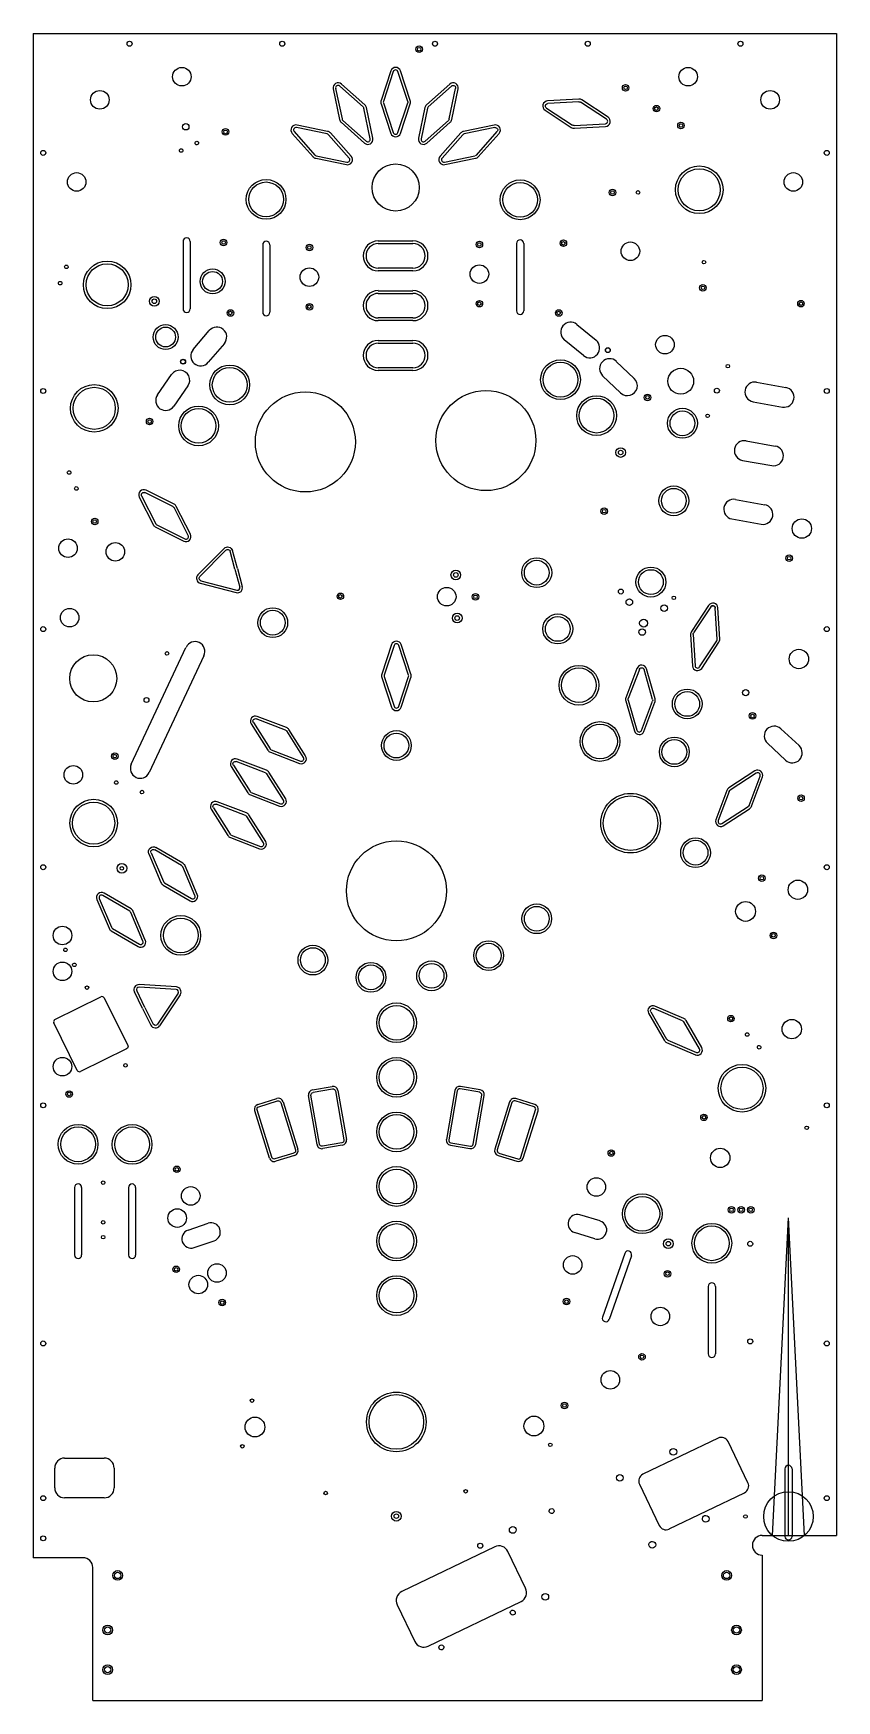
# Model space of a CAD drawing. Extents: x 306.7 to 326.9, y 512.4 to 554.4.
import ezdxf

# ---------------------------------------------------------------- set-up
doc = ezdxf.new("R2010")
doc.units = 0
doc.header["$LTSCALE"] = 2.6966
doc.header["$MEASUREMENT"] = 0
for name, color, linetype in [('1_250BIT_500DEP', 5, 'CONTINUOUS'), ('2_250BIT_250DEP', 3, 'CONTINUOUS'), ('3_250BIT_500TAB', 5, 'CONTINUOUS'), ('6_125BIT_500DEP', 5, 'CONTINUOUS'), ('7_VCARVE_BIT', 5, 'CONTINUOUS'), ('7A_1250BALL', 5, 'CONTINUOUS'), ('8_250BIT_500OUTLINE', 5, 'CONTINUOUS')]:
    doc.layers.add(name, color=color, linetype=linetype)

msp = doc.modelspace()

# ---------------------------------------------------------------- linework, layer by layer
at = {"layer": '1_250BIT_500DEP', "color": 5, "linetype": 'CONTINUOUS'}
for p, q in [((315.738, 553.429), (315.49, 552.681)), ((316.104, 552.681), (315.856, 553.429)), ((314.285, 553.008), (314.445, 552.237)), ((314.977, 552.543), (314.388, 553.067)), ((317.205, 553.067), (316.617, 552.543)), ((317.149, 552.237), (317.308, 553.008)), ((315.156, 551.738), (314.996, 552.509)), ((315.49, 552.642), (315.738, 551.894)), ((315.856, 551.894), (316.104, 552.642)), ((316.597, 552.509), (316.438, 551.738)), ((319.601, 552.512), (320.259, 552.079)), ((320.418, 552.672), (319.632, 552.627)), ((321.115, 552.229), (320.456, 552.662)), ((314.465, 552.202), (315.053, 551.678)), ((316.541, 551.678), (317.129, 552.202)), ((320.297, 552.069), (321.084, 552.115)), ((313.238, 551.918), (313.762, 551.329)), ((314.069, 551.861), (313.298, 552.02)), ((314.627, 551.253), (314.103, 551.841)), ((317.49, 551.841), (316.966, 551.253)), ((318.296, 552.02), (317.524, 551.861)), ((317.831, 551.329), (318.355, 551.918)), ((313.796, 551.31), (314.568, 551.15)), ((317.026, 551.15), (317.797, 551.31)), ((315.359, 549.097), (316.234, 549.097)), ((316.234, 548.478), (315.359, 548.478)), ((315.359, 547.842), (316.234, 547.842)), ((316.234, 547.223), (315.359, 547.223)), ((320.367, 547.06), (320.849, 546.662)), ((310.694, 546.429), (311.098, 546.906)), ((311.479, 546.582), (311.075, 546.106)), ((315.359, 546.587), (316.234, 546.587)), ((320.531, 546.276), (320.049, 546.674)), ((309.794, 545.285), (310.151, 545.798)), ((316.234, 545.968), (315.359, 545.968)), ((321.467, 545.335), (321.015, 545.766)), ((321.36, 546.128), (321.812, 545.696)), ((310.561, 545.512), (310.204, 544.999)), ((324.895, 545.603), (325.633, 545.47)), ((324.807, 545.111), (325.545, 544.978)), ((324.629, 544.127), (325.367, 543.994)), ((324.54, 543.635), (325.278, 543.502)), ((310.182, 542.471), (309.477, 542.822)), ((309.393, 542.738), (309.75, 542.035)), ((310.567, 541.741), (310.21, 542.444)), ((324.363, 542.651), (325.101, 542.518)), ((309.778, 542.008), (310.483, 541.657)), ((324.274, 542.159), (325.012, 542.026)), ((310.858, 540.706), (311.519, 541.372)), ((311.747, 540.892), (311.623, 541.345)), ((311.747, 540.892), (311.87, 540.44)), ((310.887, 540.602), (311.794, 540.363)), ((323.741, 539.944), (323.308, 539.285)), ((323.901, 539.127), (323.855, 539.913)), ((323.298, 539.247), (323.343, 538.461)), ((323.458, 538.43), (323.891, 539.089)), ((309.133, 535.98), (310.512, 538.923)), ((310.965, 538.711), (309.586, 535.768)), ((315.757, 538.972), (315.509, 538.224)), ((316.123, 538.224), (315.875, 538.972)), ((315.509, 538.185), (315.757, 537.437)), ((315.875, 537.437), (316.123, 538.185)), ((321.94, 538.369), (321.662, 537.632)), ((322.275, 537.607), (322.058, 538.364)), ((321.66, 537.593), (321.877, 536.835)), ((321.996, 536.83), (322.273, 537.567)), ((312.21, 537.03), (312.632, 536.365)), ((313.02, 536.84), (312.285, 537.122)), ((313.474, 536.151), (313.051, 536.816)), ((325.625, 536.08), (325.168, 536.505)), ((325.508, 536.871), (325.966, 536.446)), ((312.663, 536.34), (313.399, 536.059)), ((311.706, 535.955), (312.128, 535.29)), ((312.517, 535.765), (311.781, 536.047)), ((312.97, 535.075), (312.547, 535.74)), ((324.889, 535.755), (324.228, 535.326)), ((324.707, 534.942), (324.982, 535.68)), ((312.159, 535.265), (312.895, 534.983)), ((324.204, 535.295), (323.929, 534.557)), ((311.202, 534.879), (311.625, 534.215)), ((312.013, 534.69), (311.277, 534.971)), ((324.021, 534.483), (324.682, 534.911)), ((312.466, 534), (312.043, 534.665)), ((311.655, 534.19), (312.391, 533.908)), ((309.634, 533.745), (309.942, 533.02)), ((310.403, 533.425), (309.723, 533.824)), ((310.736, 532.67), (310.429, 533.395)), ((309.968, 532.99), (310.647, 532.592)), ((308.325, 532.595), (308.633, 531.87)), ((309.094, 532.275), (308.414, 532.674)), ((309.428, 531.52), (309.12, 532.246)), ((308.659, 531.841), (309.339, 531.442)), ((309.477, 529.852), (309.269, 530.273)), ((310.265, 530.303), (309.329, 530.363)), ((310.313, 530.206), (309.793, 529.425)), ((309.477, 529.852), (309.685, 529.432)), ((323.032, 529.513), (322.309, 529.825)), ((322.23, 529.736), (322.625, 529.054)), ((323.457, 528.805), (323.062, 529.487)), ((322.654, 529.028), (323.378, 528.716)), ((313.714, 527.711), (314.207, 527.796)), ((314.279, 527.745), (314.493, 526.514)), ((317.351, 527.745), (317.137, 526.514)), ((317.916, 527.711), (317.423, 527.796)), ((312.677, 526.074), (312.304, 527.267)), ((312.345, 527.345), (312.822, 527.495)), ((312.9, 527.454), (313.273, 526.261)), ((313.877, 526.407), (313.663, 527.638)), ((317.752, 526.407), (317.966, 527.638)), ((318.729, 527.454), (318.357, 526.261)), ((319.285, 527.345), (318.808, 527.495)), ((318.953, 526.074), (319.326, 527.267)), ((314.442, 526.442), (313.95, 526.356)), ((317.188, 526.442), (317.68, 526.356)), ((313.232, 526.182), (312.755, 526.033)), ((318.398, 526.182), (318.875, 526.033)), ((310.566, 524.241), (311.068, 524.413)), ((320.952, 524.469), (320.444, 524.623)), ((310.717, 523.798), (311.22, 523.969)), ((320.816, 524.02), (320.308, 524.175))]:
    msp.add_line(p, q, dxfattribs=at)
for centre, radius in [((310.408, 553.302), 0.234), ((323.17, 553.302), 0.234), ((308.34, 552.719), 0.234), ((325.238, 552.719), 0.234), ((307.757, 550.65), 0.234), ((315.797, 550.509), 0.594), ((323.45, 550.453), 0.531), ((325.821, 550.65), 0.234), ((312.532, 550.211), 0.438), ((318.935, 550.2), 0.438), ((321.715, 548.903), 0.234), ((308.526, 548.057), 0.531), ((311.182, 548.144), 0.25), ((313.623, 548.252), 0.234), ((317.908, 548.328), 0.234), ((309.998, 546.742), 0.25), ((322.585, 546.55), 0.234), ((311.614, 545.536), 0.438), ((319.952, 545.668), 0.438), ((322.984, 545.629), 0.325), ((308.2, 544.946), 0.531), ((310.829, 544.503), 0.438), ((320.862, 544.762), 0.438), ((323.026, 544.569), 0.312), ((322.809, 542.616), 0.312), ((326.036, 541.916), 0.244), ((307.539, 541.421), 0.234), ((308.732, 541.331), 0.234), ((319.353, 540.805), 0.312), ((322.231, 540.568), 0.312), ((317.085, 540.2), 0.234), ((307.579, 539.671), 0.234), ((312.7, 539.545), 0.312), ((319.884, 539.387), 0.312), ((308.174, 538.142), 0.594), ((325.961, 538.63), 0.244), ((320.416, 537.969), 0.438), ((323.147, 537.497), 0.312), ((320.948, 536.551), 0.438), ((315.816, 536.449), 0.312), ((322.823, 536.288), 0.312), ((307.672, 535.711), 0.234), ((308.184, 534.495), 0.531), ((321.719, 534.493), 0.688), ((323.357, 533.749), 0.312), ((325.936, 532.816), 0.244), ((319.354, 532.084), 0.312), ((324.618, 532.269), 0.25), ((307.398, 531.663), 0.234), ((310.381, 531.665), 0.438), ((318.142, 531.155), 0.312), ((313.711, 531.043), 0.312), ((307.398, 530.759), 0.234), ((315.175, 530.608), 0.312), ((316.702, 530.647), 0.312), ((315.82, 529.464), 0.438), ((325.783, 529.303), 0.244), ((307.398, 528.358), 0.234), ((315.82, 528.089), 0.438), ((324.528, 527.813), 0.531), ((307.792, 526.401), 0.438), ((309.153, 526.4), 0.438), ((315.821, 526.714), 0.438), ((323.979, 526.06), 0.244), ((315.821, 525.339), 0.438), ((310.632, 525.101), 0.234), ((320.857, 525.325), 0.234), ((310.291, 524.543), 0.234), ((322.015, 524.651), 0.438), ((315.821, 523.964), 0.438), ((323.767, 523.907), 0.438), ((320.26, 523.362), 0.234), ((310.822, 522.867), 0.234), ((311.294, 523.158), 0.234), ((315.821, 522.589), 0.438), ((322.469, 522.064), 0.234), ((321.209, 520.466), 0.234), ((315.815, 519.405), 0.688), ((312.25, 519.277), 0.25), ((319.282, 519.302), 0.25)]:
    msp.add_circle(centre, radius, dxfattribs=at)
for centre, radius, start, end in [((315.797, 553.409), 0.0625, 18.3077, 161.6923), ((314.347, 553.021), 0.0625, 48.3077, -168.3077), ((315.549, 552.661), 0.0625, 161.6924, -161.6924), ((316.659, 552.497), 0.0625, 131.6924, 168.3076), ((314.506, 552.249), 0.0625, -168.3076, -131.6924), ((313.285, 551.959), 0.0625, 78.3077, -138.3077), ((314.057, 551.799), 0.0625, 41.6924, 78.3076), ((317.537, 551.799), 0.0625, 101.6924, 138.3076), ((313.809, 551.371), 0.0625, -138.3076, -101.6924), ((315.359, 548.788), 0.309, 90, -90), ((316.234, 548.788), 0.309, -90, 90), ((315.359, 547.533), 0.309, 90, -90), ((316.234, 547.533), 0.309, -90, 90), ((311.289, 546.744), 0.25, -40.3645, 139.6355), ((320.208, 546.867), 0.25, 50.4862, -129.5138), ((315.359, 546.278), 0.309, 90, -90), ((316.234, 546.278), 0.309, -90, 90), ((320.69, 546.469), 0.25, -129.5138, 50.4862), ((310.884, 546.267), 0.25, 139.6355, -40.3645), ((321.188, 545.947), 0.25, 46.3169, -133.6831), ((310.356, 545.655), 0.25, -34.8409, 145.1591), ((321.64, 545.515), 0.25, -133.6831, 46.3169), ((324.851, 545.357), 0.25, 79.7702, -100.2298), ((325.589, 545.224), 0.25, -100.2298, 79.7702), ((309.999, 545.142), 0.25, 145.1591, -34.8409), ((324.585, 543.881), 0.25, 79.7702, -100.2298), ((325.323, 543.748), 0.25, -100.2298, 79.7702), ((310.154, 542.415), 0.0625, 26.9441, 63.5592), ((324.318, 542.405), 0.25, 79.7702, -100.2298), ((325.056, 542.272), 0.25, -100.2298, 79.7702), ((309.806, 542.064), 0.0625, -153.0559, -116.4408), ((311.81, 540.423), 0.0625, -104.7484, 15.2516), ((323.793, 539.91), 0.0625, 3.3143, 146.6988), ((310.739, 538.817), 0.25, -25.1065, 154.8935), ((315.816, 538.953), 0.0625, 18.3077, 161.6923), ((323.838, 539.123), 0.0625, -33.301, 3.3141), ((315.568, 538.205), 0.0625, 161.6924, -161.6924), ((316.063, 538.205), 0.0625, -18.3076, 18.3076), ((325.338, 536.688), 0.25, 47.0953, -132.9047), ((325.796, 536.263), 0.25, -132.9047, 47.0953), ((309.36, 535.874), 0.25, 154.8935, -25.1065), ((324.923, 535.702), 0.0625, -20.4179, 122.9666), ((309.999, 533.044), 0.0625, -157.0068, -120.3917), ((308.383, 532.62), 0.0625, 59.6085, -157.007), ((308.69, 531.894), 0.0625, -157.0068, -120.3917), ((309.062, 532.221), 0.0625, 22.9932, 59.6083), ((309.325, 530.3), 0.0625, 86.3271, -153.6729), ((310.261, 530.24), 0.0625, -33.6729, 86.3271), ((311.144, 524.191), 0.234, -71.1829, 108.8171), ((320.376, 524.399), 0.234, 73.0969, -106.9031), ((320.884, 524.244), 0.234, -106.9031, 73.0969), ((310.641, 524.02), 0.234, 108.8171, -71.1829)]:
    msp.add_arc(centre, radius, start, end, dxfattribs=at)
at = {"layer": '1_250BIT_500DEP', "color": 5, "linetype": 'CONTINUOUS', "extrusion": (0, 0, -1)}
for centre, major_axis, start_param, end_param in [((317.247, 553.021), (-0.0416, 0.0467), 0, 2.502532), ((314.935, 552.497), (0.0416, 0.0467), 0, 0.639054), ((316.044, 552.661), (0.0593, 0.0196), 0, 0.639054), ((319.635, 552.564), (-0.0343, -0.0522), 0, 2.502532), ((320.422, 552.61), (0.0624, 0.0036), 4.712389, 5.351443), ((317.087, 552.249), (0.0612, -0.0127), 0, 0.639054), ((320.294, 552.132), (-0.0624, -0.0036), 4.712389, 5.351443), ((318.309, 551.959), (-0.0127, 0.0612), 0, 2.502532), ((317.785, 551.371), (0.0467, -0.0416), 0, 0.639054), ((309.449, 542.766), (-0.0283, 0.0557), 4.712389, 7.214921), ((311.563, 541.328), (0.044, 0.0444), 4.712389, 6.806784), ((310.903, 540.662), (-0.0159, -0.0604), 0, 2.094395), ((323.36, 539.251), (-0.0624, -0.0036), 0, 0.639054), ((321.998, 538.347), (0.022, 0.0585), 4.712389, 7.214921), ((321.72, 537.61), (-0.0601, -0.0172), 0, 0.639054), ((322.215, 537.59), (0.0601, 0.0172), 0, 0.639054), ((312.262, 537.064), (-0.0527, -0.0335), 0, 2.502532), ((312.998, 536.782), (0.0584, -0.0223), 4.712389, 5.351443), ((312.685, 536.399), (-0.0584, 0.0223), 4.712389, 5.351443), ((311.758, 535.988), (-0.0527, -0.0335), 0, 2.502532), ((312.494, 535.707), (0.0584, -0.0223), 4.712389, 5.351443), ((312.181, 535.323), (-0.0584, 0.0223), 4.712389, 5.351443), ((324.262, 535.273), (0.0218, 0.0586), 4.712389, 5.351443), ((311.255, 534.913), (-0.0527, -0.0335), 0, 2.502532), ((324.648, 534.964), (0.0586, -0.0218), 0, 0.639054), ((311.99, 534.631), (0.0584, -0.0223), 4.712389, 5.351443), ((311.677, 534.248), (-0.0584, 0.0223), 4.712389, 5.351443), ((309.691, 533.77), (-0.0575, -0.0244), 0, 2.502532), ((310.371, 533.371), (0.0316, 0.0539), 0, 0.639054), ((322.284, 529.767), (-0.0541, -0.0313), 0, 2.502532), ((309.741, 529.46), (-0.0347, -0.052), 4.712389, 6.806784), ((323.007, 529.456), (0.0574, -0.0247), 4.712389, 5.351443), ((322.679, 529.086), (-0.0574, 0.0247), 4.712389, 5.351443), ((313.725, 527.649), (-0.0616, -0.0107), 0, 1.570796), ((314.218, 527.735), (-0.0107, 0.0616), 0, 1.570796), ((312.363, 527.286), (-0.0597, -0.0186), 0, 1.570796), ((312.841, 527.435), (-0.0186, 0.0597), 0, 1.570796), ((313.939, 526.417), (-0.0616, -0.0107), 4.712389, 6.283185), ((314.432, 526.503), (0.0616, 0.0107), 0, 1.570796), ((312.736, 526.093), (-0.0597, -0.0186), 4.712389, 6.283185), ((313.214, 526.242), (0.0597, 0.0186), 0, 1.570796)]:
    msp.add_ellipse(centre, major_axis=major_axis, ratio=1, start_param=start_param, end_param=end_param, dxfattribs=at)
at = {"layer": '1_250BIT_500DEP', "color": 5, "linetype": 'CONTINUOUS'}
for centre, major_axis, start_param, end_param in [((321.08, 552.177), (0.0624, 0.0036), 4.712389, 7.214918), ((315.095, 551.725), (0.0467, -0.0416), 4.712389, 7.214918), ((315.797, 551.913), (0.0196, -0.0593), 4.712389, 7.214918), ((316.499, 551.725), (-0.0127, -0.0612), 4.712389, 7.214918), ((314.581, 551.211), (0.0612, -0.0127), 4.712389, 7.214918), ((317.013, 551.211), (-0.0416, -0.0467), 4.712389, 7.214918), ((310.511, 541.713), (0.056, -0.0278), 4.712389, 7.214918), ((323.406, 538.464), (0.0036, -0.0624), 4.712389, 7.214918), ((315.816, 537.457), (0.0196, -0.0593), 4.712389, 7.214918), ((321.937, 536.852), (0.0172, -0.0601), 4.712389, 7.214918), ((313.421, 536.117), (0.0584, -0.0223), 4.712389, 7.214918), ((312.917, 535.042), (0.0584, -0.0223), 4.712389, 7.214918), ((323.987, 534.535), (-0.0218, -0.0586), 4.712389, 7.214918), ((312.413, 533.967), (0.0584, -0.0223), 4.712389, 7.214918), ((310.679, 532.646), (0.0539, -0.0316), 4.712389, 7.214918), ((309.37, 531.496), (0.0539, -0.0316), 4.712389, 7.214918), ((323.402, 528.774), (0.0574, -0.0247), 4.712389, 7.214918), ((317.412, 527.735), (0.0107, 0.0616), 0, 1.570796), ((317.905, 527.649), (0.0616, -0.0107), 0, 1.570796), ((318.789, 527.435), (0.0186, 0.0597), 0, 1.570796), ((319.266, 527.286), (0.0597, -0.0186), 0, 1.570796), ((317.198, 526.503), (-0.0616, 0.0107), 0, 1.570796), ((317.691, 526.417), (0.0616, -0.0107), 4.712389, 6.283185), ((318.416, 526.242), (-0.0597, 0.0186), 0, 1.570796), ((318.893, 526.093), (0.0597, -0.0186), 4.712389, 6.283185)]:
    msp.add_ellipse(centre, major_axis=major_axis, ratio=1, start_param=start_param, end_param=end_param, dxfattribs=at)
at = {"layer": '2_250BIT_250DEP', "color": 3, "linetype": 'CONTINUOUS'}
for p, q in [((315.676, 553.449), (315.428, 552.701)), ((316.165, 552.701), (315.918, 553.449)), ((314.222, 552.995), (314.381, 552.223)), ((315.02, 552.592), (314.431, 553.116)), ((317.162, 553.116), (316.574, 552.592)), ((317.212, 552.223), (317.372, 552.995)), ((315.22, 551.751), (315.06, 552.523)), ((315.428, 552.621), (315.676, 551.873)), ((315.918, 551.873), (316.165, 552.621)), ((316.534, 552.523), (316.374, 551.751)), ((319.565, 552.458), (320.224, 552.025)), ((320.415, 552.737), (319.628, 552.691)), ((321.15, 552.284), (320.492, 552.716)), ((314.082, 551.924), (313.311, 552.084)), ((314.422, 552.154), (315.01, 551.63)), ((316.584, 551.63), (317.172, 552.154)), ((318.283, 552.084), (317.511, 551.924)), ((320.301, 552.004), (321.088, 552.05)), ((313.19, 551.874), (313.714, 551.286)), ((314.676, 551.296), (314.152, 551.884)), ((317.442, 551.884), (316.918, 551.296)), ((317.88, 551.286), (318.404, 551.874)), ((313.783, 551.246), (314.555, 551.086)), ((317.039, 551.086), (317.81, 551.246)), ((315.359, 549.165), (316.234, 549.165)), ((316.234, 548.41), (315.359, 548.41)), ((315.359, 547.91), (316.234, 547.91)), ((316.234, 547.155), (315.359, 547.155)), ((315.359, 546.655), (316.234, 546.655)), ((316.234, 545.9), (315.359, 545.9)), ((310.211, 542.529), (309.506, 542.88)), ((309.335, 542.708), (309.692, 542.006)), ((310.625, 541.771), (310.268, 542.473)), ((309.749, 541.95), (310.455, 541.599)), ((310.814, 540.751), (311.474, 541.417)), ((311.808, 540.909), (311.684, 541.361)), ((311.808, 540.909), (311.931, 540.456)), ((310.871, 540.541), (311.778, 540.302)), ((323.686, 539.98), (323.254, 539.321)), ((323.966, 539.13), (323.92, 539.917)), ((323.233, 539.244), (323.279, 538.457)), ((323.512, 538.394), (323.945, 539.053)), ((315.695, 538.993), (315.447, 538.245)), ((316.184, 538.245), (315.937, 538.993)), ((321.879, 538.392), (321.601, 537.655)), ((322.337, 537.625), (322.121, 538.382)), ((315.447, 538.165), (315.695, 537.417)), ((315.937, 537.417), (316.184, 538.165)), ((321.598, 537.575), (321.814, 536.817)), ((322.056, 536.807), (322.334, 537.545)), ((312.155, 536.995), (312.577, 536.33)), ((313.044, 536.901), (312.308, 537.183)), ((313.528, 536.186), (313.106, 536.85)), ((312.54, 535.826), (311.804, 536.107)), ((312.639, 536.28), (313.375, 535.998)), ((311.651, 535.92), (312.074, 535.255)), ((313.025, 535.11), (312.602, 535.775)), ((324.854, 535.809), (324.193, 535.38)), ((324.768, 534.919), (325.043, 535.658)), ((324.143, 535.318), (323.868, 534.58)), ((311.147, 534.845), (311.57, 534.18)), ((312.036, 534.751), (311.3, 535.032)), ((312.136, 535.204), (312.871, 534.923)), ((324.057, 534.428), (324.718, 534.857)), ((312.521, 534.035), (312.098, 534.7)), ((311.632, 534.129), (312.368, 533.847)), ((309.574, 533.72), (309.882, 532.994)), ((310.436, 533.481), (309.756, 533.88)), ((310.796, 532.695), (310.488, 533.421)), ((309.127, 532.331), (308.447, 532.73)), ((309.935, 532.934), (310.614, 532.536)), ((308.265, 532.57), (308.573, 531.845)), ((309.487, 531.546), (309.18, 532.271)), ((308.626, 531.784), (309.306, 531.386)), ((309.42, 529.824), (309.212, 530.245)), ((310.269, 530.366), (309.333, 530.426)), ((309.42, 529.824), (309.629, 529.404)), ((310.366, 530.171), (309.845, 529.39)), ((323.058, 529.573), (322.334, 529.884)), ((322.173, 529.703), (322.568, 529.022)), ((323.513, 528.838), (323.118, 529.52)), ((322.628, 528.968), (323.352, 528.657)), ((313.703, 527.773), (314.196, 527.858)), ((314.341, 527.756), (314.555, 526.525)), ((317.289, 527.756), (317.075, 526.525)), ((317.926, 527.773), (317.434, 527.858)), ((312.617, 526.055), (312.244, 527.248)), ((312.326, 527.406), (312.803, 527.555)), ((312.96, 527.472), (313.333, 526.279)), ((313.815, 526.396), (313.601, 527.628)), ((317.815, 526.396), (318.028, 527.628)), ((318.669, 527.472), (318.296, 526.279)), ((319.304, 527.406), (318.827, 527.555)), ((319.013, 526.055), (319.386, 527.248)), ((313.251, 526.122), (312.774, 525.973)), ((314.453, 526.379), (313.96, 526.294)), ((317.177, 526.379), (317.669, 526.294)), ((318.379, 526.122), (318.856, 525.973))]:
    msp.add_line(p, q, dxfattribs=at)
for centre, radius in [((323.45, 550.453), 0.599), ((312.532, 550.211), 0.501), ((318.935, 550.2), 0.501), ((308.526, 548.057), 0.599), ((311.182, 548.144), 0.314), ((309.998, 546.742), 0.314), ((319.952, 545.668), 0.501), ((311.614, 545.536), 0.501), ((308.2, 544.946), 0.599), ((310.829, 544.503), 0.501), ((320.862, 544.762), 0.501), ((323.026, 544.569), 0.377), ((322.809, 542.616), 0.377), ((319.353, 540.805), 0.377), ((322.231, 540.568), 0.377), ((312.7, 539.545), 0.375), ((319.884, 539.387), 0.377), ((320.416, 537.969), 0.501), ((323.147, 537.497), 0.375), ((320.948, 536.551), 0.501), ((315.816, 536.449), 0.375), ((322.823, 536.288), 0.375), ((321.719, 534.493), 0.751), ((308.184, 534.495), 0.599), ((323.357, 533.749), 0.375), ((319.354, 532.084), 0.375), ((310.381, 531.665), 0.501), ((318.142, 531.155), 0.375), ((313.711, 531.043), 0.375), ((315.175, 530.608), 0.375), ((316.702, 530.647), 0.375), ((315.82, 529.464), 0.501), ((315.82, 528.089), 0.501), ((324.528, 527.813), 0.599), ((307.792, 526.401), 0.501), ((309.153, 526.4), 0.501), ((315.821, 526.714), 0.501), ((315.821, 525.339), 0.501), ((322.015, 524.651), 0.501), ((315.821, 523.964), 0.501), ((323.767, 523.907), 0.501), ((315.821, 522.589), 0.501), ((315.815, 519.405), 0.751)]:
    msp.add_circle(centre, radius, dxfattribs=at)
for centre, radius, start, end in [((315.797, 553.409), 0.128, 18.3077, 161.6923), ((314.347, 553.021), 0.128, 48.3077, -168.3077), ((317.247, 553.021), 0.128, -11.6923, 131.6923), ((314.935, 552.497), 0.128, 11.6924, 48.3076), ((315.549, 552.661), 0.128, 161.6924, -161.6924), ((316.044, 552.661), 0.128, -18.3076, 18.3076), ((316.659, 552.497), 0.128, 131.6924, 168.3076), ((319.635, 552.564), 0.128, 93.3077, -123.3077), ((320.422, 552.61), 0.128, 56.6924, 93.3076), ((313.285, 551.959), 0.128, 78.3077, -138.3077), ((314.506, 552.249), 0.128, -168.3076, -131.6924), ((317.087, 552.249), 0.128, -48.3076, -11.6924), ((318.309, 551.959), 0.128, -41.6923, 101.6923), ((321.08, 552.177), 0.128, -86.6922, 56.6922), ((314.057, 551.799), 0.128, 41.6924, 78.3076), ((315.095, 551.725), 0.128, -131.6922, 11.6922), ((315.797, 551.913), 0.128, -161.6922, -18.3078), ((316.499, 551.725), 0.128, 168.3078, -48.3078), ((317.537, 551.799), 0.128, 101.6924, 138.3076), ((320.294, 552.132), 0.128, -123.3076, -86.6924), ((313.809, 551.371), 0.128, -138.3076, -101.6924), ((314.581, 551.211), 0.128, -101.6922, 41.6922), ((317.013, 551.211), 0.128, 138.3078, -78.3078), ((317.785, 551.371), 0.128, -78.3076, -41.6924), ((315.359, 548.788), 0.378, 90, -90), ((316.234, 548.788), 0.378, -90, 90), ((315.359, 547.533), 0.378, 90, -90), ((316.234, 547.533), 0.378, -90, 90), ((315.359, 546.278), 0.378, 90, -90), ((316.234, 546.278), 0.378, -90, 90), ((309.449, 542.766), 0.128, 63.5594, -153.0561), ((310.154, 542.415), 0.128, 26.9441, 63.5592), ((309.806, 542.064), 0.128, -153.0559, -116.4408), ((310.511, 541.713), 0.128, -116.4406, 26.9438), ((310.903, 540.662), 0.126, 135.2516, -104.7484), ((311.81, 540.423), 0.126, -104.7484, 15.2516), ((323.793, 539.91), 0.128, 3.3143, 146.6988), ((315.816, 538.953), 0.128, 18.3077, 161.6923), ((323.36, 539.251), 0.128, 146.699, -176.6859), ((323.838, 539.123), 0.128, -33.301, 3.3141), ((315.568, 538.205), 0.128, 161.6924, -161.6924), ((316.063, 538.205), 0.128, -18.3076, 18.3076), ((321.998, 538.347), 0.128, 15.968, 159.3525), ((323.406, 538.464), 0.128, -176.6856, -33.3012), ((315.816, 537.457), 0.128, -161.6922, -18.3078), ((321.72, 537.61), 0.128, 159.3527, -164.0322), ((322.215, 537.59), 0.128, -20.6473, 15.9678), ((312.262, 537.064), 0.128, 69.0616, -147.5539), ((312.998, 536.782), 0.128, 32.4463, 69.0614), ((321.937, 536.852), 0.128, -164.0319, -20.6475), ((311.758, 535.988), 0.128, 69.0616, -147.5539), ((312.685, 536.399), 0.128, -147.5537, -110.9386), ((312.494, 535.707), 0.128, 32.4463, 69.0614), ((324.923, 535.702), 0.128, -20.4179, 122.9666), ((312.181, 535.323), 0.128, -147.5537, -110.9386), ((324.262, 535.273), 0.128, 122.9668, 159.5819), ((311.255, 534.913), 0.128, 69.0616, -147.5539), ((311.99, 534.631), 0.128, 32.4463, 69.0614), ((311.677, 534.248), 0.128, -147.5537, -110.9386), ((310.371, 533.371), 0.128, 22.9932, 59.6083), ((308.383, 532.62), 0.128, 59.6085, -157.007), ((309.999, 533.044), 0.128, -157.0068, -120.3917), ((309.062, 532.221), 0.128, 22.9932, 59.6083), ((310.679, 532.646), 0.128, -120.3914, 22.993), ((308.69, 531.894), 0.128, -157.0068, -120.3917), ((309.37, 531.496), 0.128, -120.3914, 22.993), ((309.325, 530.3), 0.126, 86.3271, -153.6729), ((310.261, 530.24), 0.126, -33.6729, 86.3271), ((322.284, 529.767), 0.128, 66.6992, -149.9163), ((309.741, 529.46), 0.126, -153.6729, -33.6729), ((323.007, 529.456), 0.128, 30.0839, 66.699), ((322.679, 529.086), 0.128, -149.9161, -113.301), ((323.402, 528.774), 0.128, -113.3007, 30.0836), ((313.725, 527.649), 0.126, 99.8568, -170.1432), ((314.218, 527.735), 0.126, 9.8568, 99.8568), ((317.412, 527.735), 0.126, 80.1432, 170.1432), ((317.905, 527.649), 0.126, -9.8568, 80.1432), ((312.363, 527.286), 0.126, 107.3568, -162.6432), ((312.841, 527.435), 0.126, 17.3568, 107.3568), ((319.266, 527.286), 0.126, -17.3568, 72.6432), ((314.432, 526.503), 0.126, -80.1432, 9.8568), ((317.198, 526.503), 0.126, 170.1432, -99.8568), ((312.736, 526.093), 0.126, -162.6432, -72.6432), ((313.214, 526.242), 0.126, -72.6432, 17.3568), ((313.939, 526.417), 0.126, -170.1432, -80.1432), ((317.691, 526.417), 0.126, -99.8568, -9.8568), ((318.416, 526.242), 0.126, 162.6432, -107.3568), ((318.893, 526.093), 0.126, -107.3568, -17.3568)]:
    msp.add_arc(centre, radius, start, end, dxfattribs=at)
at = {"layer": '2_250BIT_250DEP', "color": 3, "linetype": 'CONTINUOUS', "extrusion": (0, 0, -1)}
for centre, major_axis, start_param, end_param in [((311.563, 541.328), (0.0884, 0.0891), 4.712389, 6.806784), ((324.648, 534.964), (0.119, -0.044), 0, 0.639054), ((309.691, 533.77), (-0.05, 0.117), 4.712389, 7.214921)]:
    msp.add_ellipse(centre, major_axis=major_axis, ratio=1, start_param=start_param, end_param=end_param, dxfattribs=at)
at = {"layer": '2_250BIT_250DEP', "color": 3, "linetype": 'CONTINUOUS'}
for centre, major_axis, start_param, end_param in [((313.421, 536.117), (0.119, -0.046), 4.712389, 7.214918), ((312.917, 535.042), (0.119, -0.046), 4.712389, 7.214918), ((323.987, 534.535), (-0.119, 0.044), 0, 2.502529), ((312.413, 533.967), (0.119, -0.046), 4.712389, 7.214918)]:
    msp.add_ellipse(centre, major_axis=major_axis, ratio=1, start_param=start_param, end_param=end_param, dxfattribs=at)
msp.add_spline([(318.827, 527.555), (318.731, 527.546), (318.669, 527.472)], degree=3, dxfattribs=at)
at = {"layer": '3_250BIT_500TAB', "color": 5, "linetype": 'CONTINUOUS'}
for p, q in [((307.208, 529.544), (308.368, 530.118)), ((308.452, 530.09), (309.044, 528.893)), ((307.772, 528.264), (307.18, 529.46)), ((309.016, 528.81), (307.855, 528.235)), ((323.926, 518.999), (322.029, 518.086)), ((324.677, 517.872), (324.176, 518.912)), ((307.452, 518.494), (308.451, 518.494)), ((307.202, 517.744), (307.202, 518.244)), ((308.701, 518.244), (308.701, 517.744)), ((321.942, 517.836), (322.442, 516.796)), ((322.693, 516.708), (324.589, 517.622)), ((308.451, 517.494), (307.452, 517.494)), ((318.295, 516.258), (315.953, 515.131)), ((319.074, 515.216), (318.628, 516.141)), ((315.836, 514.797), (316.282, 513.871)), ((316.616, 513.755), (318.957, 514.882))]:
    msp.add_line(p, q, dxfattribs=at)
for centre in [(313.521, 544.099), (318.073, 544.132), (315.816, 532.787)]:
    msp.add_circle(centre, 1.26, dxfattribs=at)
for centre, radius, start, end in [((308.396, 530.062), 0.0625, 26.3271, 116.3271), ((307.236, 529.488), 0.0625, 116.3271, -153.6729), ((307.828, 528.291), 0.0625, -153.6729, -63.6729), ((324.007, 518.83), 0.188, 25.7093, 115.7093), ((307.452, 518.244), 0.25, 90, 180), ((308.451, 518.244), 0.25, 0, 90), ((322.111, 517.917), 0.188, 115.7093, -154.2907), ((307.452, 517.744), 0.25, 180, -90), ((308.451, 517.744), 0.25, -90, 0), ((324.508, 517.791), 0.188, -64.2907, 25.7093), ((322.611, 516.877), 0.188, -154.2907, -64.2907), ((318.403, 516.033), 0.25, 25.7092, 115.7092), ((316.061, 514.905), 0.25, 115.7092, -154.2908), ((318.849, 515.107), 0.25, -64.2908, 25.7092), ((316.507, 513.98), 0.25, -154.2908, -64.2908)]:
    msp.add_arc(centre, radius, start, end, dxfattribs=at)
at = {"layer": '3_250BIT_500TAB', "color": 5, "linetype": 'CONTINUOUS', "extrusion": (0, 0, -1)}
msp.add_ellipse((308.988, 528.866), major_axis=(0.0277, -0.056), ratio=1, start_param=4.712389, end_param=6.283185, dxfattribs=at)
at = {"layer": '6_125BIT_500DEP', "color": 5, "linetype": 'CONTINUOUS'}
for p, q in [((315.738, 553.429), (315.49, 552.681)), ((316.104, 552.681), (315.856, 553.429)), ((314.285, 553.008), (314.445, 552.237)), ((314.977, 552.543), (314.388, 553.067)), ((317.205, 553.067), (316.617, 552.543)), ((317.149, 552.237), (317.308, 553.008)), ((315.156, 551.738), (314.996, 552.509)), ((315.49, 552.642), (315.738, 551.894)), ((315.856, 551.894), (316.104, 552.642)), ((316.597, 552.509), (316.438, 551.738)), ((319.601, 552.512), (320.259, 552.079)), ((320.418, 552.672), (319.632, 552.627)), ((321.115, 552.229), (320.456, 552.662)), ((314.465, 552.202), (315.053, 551.678)), ((316.541, 551.678), (317.129, 552.202)), ((320.297, 552.069), (321.084, 552.115)), ((313.238, 551.918), (313.762, 551.329)), ((314.069, 551.861), (313.298, 552.02)), ((314.627, 551.253), (314.103, 551.841)), ((317.49, 551.841), (316.966, 551.253)), ((318.296, 552.02), (317.524, 551.861)), ((317.831, 551.329), (318.355, 551.918)), ((313.796, 551.31), (314.568, 551.15)), ((317.026, 551.15), (317.797, 551.31)), ((310.438, 549.152), (310.438, 547.452)), ((310.618, 549.152), (310.618, 547.452)), ((318.845, 549.101), (318.845, 547.401)), ((319.025, 549.101), (319.025, 547.401)), ((312.445, 549.067), (312.445, 547.367)), ((312.625, 549.067), (312.625, 547.367)), ((310.182, 542.471), (309.477, 542.822)), ((309.393, 542.738), (309.75, 542.035)), ((310.567, 541.741), (310.21, 542.444)), ((309.778, 542.008), (310.483, 541.657)), ((310.858, 540.706), (311.519, 541.372)), ((311.747, 540.892), (311.623, 541.345)), ((311.747, 540.892), (311.87, 540.44)), ((310.887, 540.602), (311.794, 540.363)), ((323.741, 539.944), (323.308, 539.285)), ((323.901, 539.127), (323.855, 539.913)), ((323.298, 539.247), (323.343, 538.461)), ((323.458, 538.43), (323.891, 539.089)), ((315.757, 538.972), (315.509, 538.224)), ((316.123, 538.224), (315.875, 538.972)), ((315.509, 538.185), (315.757, 537.437)), ((315.875, 537.437), (316.123, 538.185)), ((321.94, 538.369), (321.662, 537.632)), ((322.275, 537.607), (322.058, 538.364)), ((321.66, 537.593), (321.877, 536.835)), ((321.996, 536.83), (322.273, 537.567)), ((312.21, 537.03), (312.632, 536.365)), ((313.02, 536.84), (312.285, 537.122)), ((313.474, 536.151), (313.051, 536.816)), ((312.663, 536.34), (313.399, 536.059)), ((311.706, 535.955), (312.128, 535.29)), ((312.517, 535.765), (311.781, 536.047)), ((312.97, 535.075), (312.547, 535.74)), ((324.889, 535.755), (324.228, 535.326)), ((324.707, 534.942), (324.982, 535.68)), ((312.159, 535.265), (312.895, 534.983)), ((324.204, 535.295), (323.929, 534.557)), ((311.202, 534.879), (311.625, 534.215)), ((312.013, 534.69), (311.277, 534.971)), ((324.021, 534.483), (324.682, 534.911)), ((312.466, 534), (312.043, 534.665)), ((311.655, 534.19), (312.391, 533.908)), ((309.634, 533.745), (309.942, 533.02)), ((310.403, 533.425), (309.723, 533.824)), ((310.736, 532.67), (310.429, 533.395)), ((309.968, 532.99), (310.647, 532.592)), ((308.325, 532.595), (308.633, 531.87)), ((309.094, 532.275), (308.414, 532.674)), ((309.428, 531.52), (309.12, 532.246)), ((308.659, 531.841), (309.339, 531.442)), ((309.477, 529.852), (309.269, 530.273)), ((310.265, 530.303), (309.329, 530.363)), ((310.313, 530.206), (309.793, 529.425)), ((307.208, 529.544), (308.368, 530.118)), ((308.452, 530.09), (309.044, 528.893)), ((309.477, 529.852), (309.685, 529.432)), ((323.032, 529.513), (322.309, 529.825)), ((307.772, 528.264), (307.18, 529.46)), ((322.23, 529.736), (322.625, 529.054)), ((323.457, 528.805), (323.062, 529.487)), ((322.654, 529.028), (323.378, 528.716)), ((309.016, 528.81), (307.855, 528.235)), ((313.714, 527.711), (314.207, 527.796)), ((314.279, 527.745), (314.493, 526.514)), ((317.351, 527.745), (317.137, 526.514)), ((317.916, 527.711), (317.423, 527.796)), ((312.677, 526.074), (312.304, 527.267)), ((312.345, 527.345), (312.822, 527.495)), ((312.9, 527.454), (313.273, 526.261)), ((313.877, 526.407), (313.663, 527.638)), ((317.752, 526.407), (317.966, 527.638)), ((318.729, 527.454), (318.357, 526.261)), ((319.285, 527.345), (318.808, 527.495)), ((318.953, 526.074), (319.326, 527.267)), ((314.442, 526.442), (313.95, 526.356)), ((317.188, 526.442), (317.68, 526.356)), ((313.232, 526.182), (312.755, 526.033)), ((318.398, 526.182), (318.875, 526.033)), ((307.702, 525.313), (307.702, 523.613)), ((307.882, 525.313), (307.882, 523.613)), ((309.063, 525.312), (309.063, 523.612)), ((309.243, 525.312), (309.243, 523.612)), ((321.571, 523.654), (321.011, 522.049)), ((321.741, 523.594), (321.181, 521.989)), ((323.677, 522.819), (323.677, 521.119)), ((323.857, 522.819), (323.857, 521.119)), ((325.609, 518.223), (325.609, 516.523)), ((325.789, 518.223), (325.789, 516.523))]:
    msp.add_line(p, q, dxfattribs=at)
for centre, radius in [((309.089, 554.133), 0.0625), ((312.939, 554.133), 0.0625), ((316.789, 554.133), 0.0625), ((320.639, 554.133), 0.0625), ((324.489, 554.133), 0.0625), ((316.389, 553.994), 0.0825), ((321.594, 553.02), 0.0825), ((322.37, 552.497), 0.0825), ((310.508, 552.04), 0.08), ((322.989, 552.073), 0.0825), ((311.51, 551.911), 0.0825), ((306.914, 551.383), 0.0625), ((326.664, 551.383), 0.0625), ((321.264, 550.385), 0.0825), ((311.46, 549.125), 0.0825), ((317.908, 549.075), 0.0825), ((320.025, 549.105), 0.0825), ((313.623, 548.998), 0.0825), ((323.543, 547.983), 0.0825), ((309.714, 547.644), 0.122), ((311.632, 547.348), 0.0825), ((313.623, 547.506), 0.0825), ((317.908, 547.582), 0.0825), ((319.908, 547.348), 0.0825), ((326.014, 547.583), 0.0825), ((310.439, 546.122), 0.0625), ((321.146, 546.412), 0.0625), ((306.914, 545.383), 0.0625), ((323.895, 545.392), 0.0625), ((326.664, 545.383), 0.0625), ((322.147, 545.221), 0.0825), ((309.596, 544.612), 0.0825), ((321.469, 543.832), 0.122), ((321.055, 542.356), 0.0825), ((308.211, 542.094), 0.0825), ((325.715, 541.171), 0.0825), ((317.314, 540.748), 0.122), ((314.404, 540.21), 0.0825), ((317.811, 540.195), 0.0825), ((321.473, 540.329), 0.0625), ((321.688, 540.064), 0.0825), ((322.568, 539.909), 0.0825), ((306.914, 539.383), 0.0625), ((317.349, 539.661), 0.122), ((322.046, 539.532), 0.1), ((326.664, 539.383), 0.0625), ((322.009, 539.309), 0.0825), ((324.621, 537.782), 0.08), ((309.515, 537.596), 0.0625), ((324.793, 537.195), 0.0825), ((308.717, 536.18), 0.0825), ((326.016, 535.122), 0.0825), ((306.914, 533.383), 0.0625), ((308.896, 533.356), 0.122), ((325.029, 533.108), 0.0825), ((326.664, 533.383), 0.0625), ((325.32, 531.665), 0.0825), ((324.249, 529.568), 0.0825), ((307.567, 527.668), 0.0825), ((306.914, 527.383), 0.0625), ((326.664, 527.383), 0.0625), ((323.569, 527.08), 0.0825), ((321.233, 526.181), 0.0825), ((310.282, 525.772), 0.0825), ((324.263, 524.749), 0.0825), ((324.506, 524.749), 0.0825), ((324.748, 524.749), 0.0825), ((322.67, 523.897), 0.122), ((324.735, 523.895), 0.0625), ((310.266, 523.252), 0.0825), ((322.649, 523.14), 0.0825), ((311.426, 522.413), 0.0825), ((320.105, 522.438), 0.0825), ((306.914, 521.383), 0.0625), ((324.735, 521.435), 0.0625), ((326.664, 521.383), 0.0625), ((322.007, 521.047), 0.0825), ((320.055, 519.82), 0.0825), ((322.796, 518.652), 0.085), ((321.447, 517.996), 0.085), ((306.914, 517.485), 0.0625), ((326.664, 517.485), 0.0625), ((315.815, 517.03), 0.122), ((318.749, 516.684), 0.085), ((306.914, 516.473), 0.0625), ((308.789, 515.538), 0.122), ((324.139, 515.538), 0.122), ((319.569, 514.998), 0.085), ((308.539, 514.163), 0.122), ((324.389, 514.163), 0.122), ((308.539, 513.163), 0.122), ((324.389, 513.163), 0.122)]:
    msp.add_circle(centre, radius, dxfattribs=at)
for centre, radius, start, end in [((315.797, 553.409), 0.0625, 18.3077, 161.6923), ((314.347, 553.021), 0.0625, 48.3077, -168.3077), ((315.549, 552.661), 0.0625, 161.6924, -161.6924), ((316.659, 552.497), 0.0625, 131.6924, 168.3076), ((314.506, 552.249), 0.0625, -168.3076, -131.6924), ((313.285, 551.959), 0.0625, 78.3077, -138.3077), ((314.057, 551.799), 0.0625, 41.6924, 78.3076), ((317.537, 551.799), 0.0625, 101.6924, 138.3076), ((313.809, 551.371), 0.0625, -138.3076, -101.6924), ((310.528, 549.152), 0.09, 0, 180), ((312.535, 549.067), 0.09, 0, 180), ((318.935, 549.101), 0.09, 0, 180), ((310.528, 547.452), 0.09, 180, 0), ((312.535, 547.367), 0.09, 180, 0), ((318.935, 547.401), 0.09, 180, 0), ((310.154, 542.415), 0.0625, 26.9441, 63.5592), ((309.806, 542.064), 0.0625, -153.0559, -116.4408), ((311.81, 540.423), 0.0625, -104.7484, 15.2516), ((315.816, 538.953), 0.0625, 18.3077, 161.6923), ((323.838, 539.123), 0.0625, -33.301, 3.3141), ((315.568, 538.205), 0.0625, 161.6924, -161.6924), ((316.063, 538.205), 0.0625, -18.3076, 18.3076), ((324.923, 535.702), 0.0625, -20.4179, 122.9666), ((309.999, 533.044), 0.0625, -157.0068, -120.3917), ((308.383, 532.62), 0.0625, 59.6085, -157.007), ((308.69, 531.894), 0.0625, -157.0068, -120.3917), ((309.062, 532.221), 0.0625, 22.9932, 59.6083), ((309.325, 530.3), 0.0625, 86.3271, -153.6729), ((310.261, 530.24), 0.0625, -33.6729, 86.3271), ((308.396, 530.062), 0.0625, 26.3271, 116.3271), ((307.236, 529.488), 0.0625, 116.3271, -153.6729), ((307.828, 528.291), 0.0625, -153.6729, -63.6729), ((307.792, 525.313), 0.09, 0, 180), ((309.153, 525.312), 0.09, 0, 180), ((307.792, 523.613), 0.09, 180, 0), ((309.153, 523.612), 0.09, 180, 0), ((321.656, 523.624), 0.09, -19.2377, 160.7623), ((323.767, 522.819), 0.09, 0, 180), ((321.096, 522.019), 0.09, 160.7623, -19.2377), ((323.767, 521.119), 0.09, 180, 0), ((325.699, 518.223), 0.09, 0, 180), ((325.699, 516.523), 0.09, 180, 0)]:
    msp.add_arc(centre, radius, start, end, dxfattribs=at)
at = {"layer": '6_125BIT_500DEP', "color": 5, "linetype": 'CONTINUOUS', "extrusion": (0, 0, -1)}
for centre, major_axis, start_param, end_param in [((317.247, 553.021), (-0.0416, 0.0467), 0, 2.502532), ((314.935, 552.497), (0.0416, 0.0467), 0, 0.639054), ((316.044, 552.661), (0.0593, 0.0196), 0, 0.639054), ((319.635, 552.564), (-0.0343, -0.0522), 0, 2.502532), ((320.422, 552.61), (0.0624, 0.0036), 4.712389, 5.351443), ((317.087, 552.249), (0.0612, -0.0127), 0, 0.639054), ((320.294, 552.132), (-0.0624, -0.0036), 4.712389, 5.351443), ((318.309, 551.959), (-0.0127, 0.0612), 0, 2.502532), ((317.785, 551.371), (0.0467, -0.0416), 0, 0.639054), ((309.449, 542.766), (-0.0283, 0.0557), 4.712389, 7.214921), ((311.563, 541.328), (0.044, 0.0444), 4.712389, 6.806784), ((310.903, 540.662), (-0.0159, -0.0604), 0, 2.094395), ((323.793, 539.91), (0.0343, 0.0522), 4.712389, 7.214921), ((323.36, 539.251), (-0.0624, -0.0036), 0, 0.639054), ((321.998, 538.347), (0.022, 0.0585), 4.712389, 7.214921), ((321.72, 537.61), (-0.0601, -0.0172), 0, 0.639054), ((322.215, 537.59), (0.0601, 0.0172), 0, 0.639054), ((312.262, 537.064), (-0.0527, -0.0335), 0, 2.502532), ((312.998, 536.782), (0.0584, -0.0223), 4.712389, 5.351443), ((312.685, 536.399), (-0.0584, 0.0223), 4.712389, 5.351443), ((311.758, 535.988), (-0.0527, -0.0335), 0, 2.502532), ((312.494, 535.707), (0.0584, -0.0223), 4.712389, 5.351443), ((312.181, 535.323), (-0.0584, 0.0223), 4.712389, 5.351443), ((324.262, 535.273), (0.0218, 0.0586), 4.712389, 5.351443), ((311.255, 534.913), (-0.0527, -0.0335), 0, 2.502532), ((324.648, 534.964), (0.0586, -0.0218), 0, 0.639054), ((311.99, 534.631), (0.0584, -0.0223), 4.712389, 5.351443), ((311.677, 534.248), (-0.0584, 0.0223), 4.712389, 5.351443), ((309.691, 533.77), (-0.0575, -0.0244), 0, 2.502532), ((310.371, 533.371), (0.0539, -0.0316), 4.712389, 5.351443), ((322.284, 529.767), (-0.0541, -0.0313), 0, 2.502532), ((309.741, 529.46), (-0.0347, -0.052), 4.712389, 6.806784), ((323.007, 529.456), (0.0574, -0.0247), 4.712389, 5.351443), ((322.679, 529.086), (-0.0574, 0.0247), 4.712389, 5.351443), ((308.988, 528.866), (0.0277, -0.056), 4.712389, 6.283185), ((313.725, 527.649), (-0.0616, -0.0107), 0, 1.570796), ((314.218, 527.735), (-0.0107, 0.0616), 0, 1.570796), ((312.363, 527.286), (-0.0597, -0.0186), 0, 1.570796), ((312.841, 527.435), (-0.0186, 0.0597), 0, 1.570796), ((313.939, 526.417), (-0.0616, -0.0107), 4.712389, 6.283185), ((314.432, 526.503), (0.0616, 0.0107), 0, 1.570796), ((312.736, 526.093), (-0.0597, -0.0186), 4.712389, 6.283185), ((313.214, 526.242), (0.0597, 0.0186), 0, 1.570796)]:
    msp.add_ellipse(centre, major_axis=major_axis, ratio=1, start_param=start_param, end_param=end_param, dxfattribs=at)
at = {"layer": '6_125BIT_500DEP', "color": 5, "linetype": 'CONTINUOUS'}
for centre, major_axis, start_param, end_param in [((321.08, 552.177), (0.0624, 0.0036), 4.712389, 7.214918), ((315.095, 551.725), (0.0467, -0.0416), 4.712389, 7.214918), ((315.797, 551.913), (0.0196, -0.0593), 4.712389, 7.214918), ((316.499, 551.725), (-0.0127, -0.0612), 4.712389, 7.214918), ((314.581, 551.211), (0.0612, -0.0127), 4.712389, 7.214918), ((317.013, 551.211), (-0.0416, -0.0467), 4.712389, 7.214918), ((310.511, 541.713), (0.056, -0.0278), 4.712389, 7.214918), ((323.406, 538.464), (0.0036, -0.0624), 4.712389, 7.214918), ((315.816, 537.457), (0.0196, -0.0593), 4.712389, 7.214918), ((321.937, 536.852), (0.0172, -0.0601), 4.712389, 7.214918), ((313.421, 536.117), (0.0584, -0.0223), 4.712389, 7.214918), ((312.917, 535.042), (0.0584, -0.0223), 4.712389, 7.214918), ((323.987, 534.535), (-0.0218, -0.0586), 4.712389, 7.214918), ((312.413, 533.967), (0.0584, -0.0223), 4.712389, 7.214918), ((310.679, 532.646), (0.0539, -0.0316), 4.712389, 7.214918), ((309.37, 531.496), (0.0539, -0.0316), 4.712389, 7.214918), ((323.402, 528.774), (0.0574, -0.0247), 4.712389, 7.214918), ((317.412, 527.735), (0.0107, 0.0616), 0, 1.570796), ((317.905, 527.649), (0.0616, -0.0107), 0, 1.570796), ((318.789, 527.435), (0.0186, 0.0597), 0, 1.570796), ((319.266, 527.286), (0.0597, -0.0186), 0, 1.570796), ((317.198, 526.503), (-0.0616, 0.0107), 0, 1.570796), ((317.691, 526.417), (0.0616, -0.0107), 4.712389, 6.283185), ((318.416, 526.242), (-0.0597, 0.0186), 0, 1.570796), ((318.893, 526.093), (0.0597, -0.0186), 4.712389, 6.283185), ((323.615, 516.966), (0.0041, 0.0849), 4.712389, 10.995574), ((322.267, 516.31), (0.0041, 0.0849), 4.712389, 10.995574)]:
    msp.add_ellipse(centre, major_axis=major_axis, ratio=1, start_param=start_param, end_param=end_param, dxfattribs=at)
at = {"layer": '7_VCARVE_BIT', "color": 5, "linetype": 'CONTINUOUS'}
for centre, radius in [((316.389, 553.994), 0.0445), ((321.594, 553.02), 0.0445), ((321.594, 553.02), 0.0445), ((322.37, 552.497), 0.0445), ((322.989, 552.073), 0.0445), ((311.51, 551.911), 0.0445), ((311.51, 551.911), 0.0445), ((315.797, 550.509), 0.594), ((321.264, 550.385), 0.0445), ((321.908, 550.386), 0.0445), ((311.46, 549.125), 0.0445), ((317.908, 549.075), 0.0445), ((320.025, 549.105), 0.0445), ((313.623, 548.998), 0.0445), ((323.568, 548.63), 0.0445), ((323.543, 547.983), 0.0445), ((309.714, 547.644), 0.0575), ((313.623, 547.506), 0.0445), ((317.908, 547.582), 0.0445), ((326.014, 547.583), 0.0445), ((311.632, 547.348), 0.0445), ((319.908, 547.348), 0.0445), ((310.439, 546.122), 0.0575), ((321.146, 546.412), 0.0575), ((324.171, 546.009), 0.0445), ((322.147, 545.221), 0.0445), ((309.596, 544.612), 0.0445), ((323.662, 544.758), 0.0445), ((321.469, 543.832), 0.0575), ((321.055, 542.356), 0.0445), ((308.211, 542.094), 0.0445), ((325.715, 541.171), 0.0445), ((317.314, 540.748), 0.0575), ((314.404, 540.21), 0.0445), ((317.811, 540.195), 0.0445), ((322.809, 540.17), 0.0445), ((317.349, 539.661), 0.0575), ((308.174, 538.142), 0.594), ((310.032, 538.77), 0.0445), ((324.793, 537.195), 0.0445), ((309.402, 535.276), 0.0445), ((326.016, 535.122), 0.0445), ((308.896, 533.356), 0.0445), ((325.029, 533.108), 0.0445), ((325.32, 531.665), 0.0445), ((308.017, 530.35), 0.0445), ((324.249, 529.568), 0.0445), ((324.249, 529.568), 0.0445), ((308.987, 528.39), 0.0445), ((307.567, 527.668), 0.0445), ((323.569, 527.08), 0.0445), ((323.569, 527.08), 0.0445), ((321.233, 526.181), 0.0445), ((310.282, 525.772), 0.0445), ((308.423, 525.435), 0.0445), ((324.263, 524.749), 0.0445), ((324.506, 524.749), 0.0445), ((324.748, 524.749), 0.0445), ((308.423, 524.435), 0.0445), ((308.423, 524.06), 0.0445), ((322.67, 523.897), 0.0575), ((310.266, 523.252), 0.0445), ((322.649, 523.14), 0.0445), ((311.426, 522.413), 0.0445), ((320.105, 522.438), 0.0445), ((322.007, 521.047), 0.0445), ((312.176, 519.942), 0.0445), ((320.055, 519.82), 0.0445), ((319.696, 518.829), 0.0445), ((311.932, 518.793), 0.0445), ((314.032, 517.614), 0.0445), ((317.562, 517.659), 0.0445), ((315.815, 517.03), 0.0575), ((324.614, 517.022), 0.0445), ((324.614, 517.022), 0.0445), ((317.93, 516.286), 0.0625), ((308.789, 515.538), 0.08), ((324.139, 515.538), 0.08), ((308.539, 514.163), 0.08), ((324.389, 514.163), 0.08), ((308.539, 513.163), 0.08), ((324.389, 513.163), 0.08)]:
    msp.add_circle(centre, radius, dxfattribs=at)
for centre, major_axis in [((310.787, 551.63), (0.0191, -0.0402)), ((307.497, 548.511), (0.0416, -0.0158)), ((307.565, 543.328), (0.0404, 0.0186)), ((308.717, 536.18), (0.0443, -0.0047)), ((307.473, 531.301), (0.0383, 0.0226)), ((324.96, 528.846), (-0.0325, -0.0304)), ((319.728, 517.161), (0.0624, -0.0038))]:
    msp.add_ellipse(centre, major_axis=major_axis, ratio=1, dxfattribs=at)
for centre, major_axis in [((310.39, 551.442), (0.0402, 0.0191)), ((307.341, 548.099), (0.0158, 0.0416)), ((307.749, 542.928), (-0.0186, 0.0404)), ((308.756, 535.518), (0.0398, -0.0199)), ((307.697, 530.922), (-0.0226, 0.0383)), ((324.66, 529.167), (0.0304, -0.0325)), ((326.16, 526.818), (0.0032, -0.0444)), ((318.75, 514.6), (0.0038, 0.0624)), ((316.951, 513.725), (0.0038, 0.0624))]:
    msp.add_ellipse(centre, major_axis=major_axis, ratio=1, start_param=4.712389, end_param=10.995574, dxfattribs=at)
at = {"layer": '7A_1250BALL', "color": 5, "linetype": 'CONTINUOUS'}
for p in [(325.293, 516.548), (325.699, 516.548), (326.105, 516.548)]:
    msp.add_line(p, (325.699, 524.548), dxfattribs=at)
msp.add_circle((325.699, 517.023), 0.625, dxfattribs=at)
at = {"layer": '8_250BIT_500OUTLINE', "color": 5, "linetype": 'CONTINUOUS'}
for p, q in [((306.664, 554.394), (306.664, 515.985)), ((306.664, 554.394), (326.914, 554.394)), ((326.914, 554.394), (326.914, 516.548)), ((325.039, 516.548), (326.914, 516.548)), ((307.914, 515.985), (306.664, 515.985)), ((325.039, 516.048), (325.039, 512.383)), ((308.164, 512.383), (308.164, 515.735)), ((308.164, 512.383), (325.039, 512.383))]:
    msp.add_line(p, q, dxfattribs=at)
for centre, start, end in [((325.039, 516.298), 90, -90), ((307.914, 515.735), 0, 90)]:
    msp.add_arc(centre, 0.25, start, end, dxfattribs=at)

doc.saveas('drawing.dxf')
